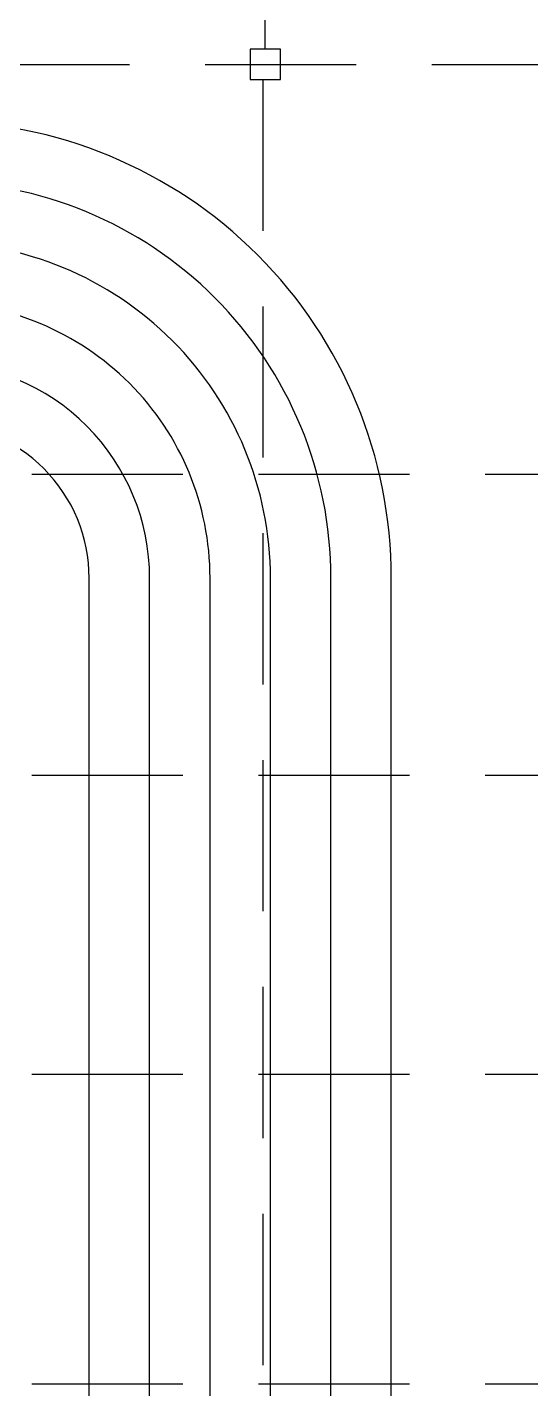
# Model space of a CAD drawing. Header units: millimetres. Extents: x -17017 to 2697, y 1903 to 18260.
# Drawn here: x -16990.57 to -16988.903, y 18223.38 to 18227.881 of the extents above; entities that cross this region are included whole.
import ezdxf

# ---------------------------------------------------------------- set-up
doc = ezdxf.new("R2010")
doc.units = ezdxf.units.MM
doc.linetypes.add('DASHED', pattern=[0.75, 0.5, -0.25])
doc.layers.add('1', color=7, linetype='Continuous')
doc.layers.add('door', color=152, linetype='Continuous')

msp = doc.modelspace()

# ---------------------------------------------------------------- linework, layer by layer
for points in [[(-16996.2129, 18226.0678), (-16996.2129, 18218.9152, 0.414214), (-16994.7025, 18217.4048), (-16990.8748, 18217.4048, 0.414214), (-16989.3645, 18218.9152), (-16989.3645, 18226.0603, 0.414214), (-16990.8748, 18227.5706, 0.414214)], [(-16996.0129, 18226.0678), (-16996.0129, 18218.9152, 0.414214), (-16994.7025, 18217.6048), (-16990.8748, 18217.6048, 0.414214), (-16989.5645, 18218.9152), (-16989.5645, 18226.0603, 0.414214), (-16990.8748, 18227.3706, 0.414214)], [(-16995.8129, 18226.0678), (-16995.8129, 18218.9152, 0.414214), (-16994.7025, 18217.8048), (-16990.8748, 18217.8048, 0.414214), (-16989.7645, 18218.9152), (-16989.7645, 18226.0603, 0.414214), (-16990.8748, 18227.1706, 0.414214)], [(-16995.6129, 18226.0678), (-16995.6129, 18218.9152, 0.414214), (-16994.7025, 18218.0048), (-16990.8748, 18218.0048, 0.414214), (-16989.9645, 18218.9152), (-16989.9645, 18226.0603, 0.414214), (-16990.8748, 18226.9706, 0.414214)], [(-16995.4129, 18226.0678), (-16995.4129, 18218.9152, 0.414214), (-16994.7025, 18218.2048), (-16990.8748, 18218.2048, 0.414214), (-16990.1645, 18218.9152), (-16990.1645, 18226.0603, 0.414214), (-16990.8748, 18226.7706, 0.414214)], [(-16995.2129, 18226.0678), (-16995.2129, 18218.9152, 0.414214), (-16994.7025, 18218.4048), (-16990.8748, 18218.4048, 0.414214), (-16990.3645, 18218.9152), (-16990.3645, 18226.0603, 0.414214), (-16990.8748, 18226.5706, 0.414214)]]:
    msp.add_lwpolyline(points, format="xyb")
at = {"layer": '1'}
msp.add_lwpolyline([(-16989.7316, 18227.8083), (-16989.8316, 18227.8083), (-16989.8316, 18227.7083), (-16989.7316, 18227.7083)], close=True, dxfattribs=at)
at = {"layer": 'door', "linetype": 'DASHED'}
for p, q in [((-16989.7816, 18227.8083), (-16989.7816, 18230.547)), ((-16996.7307, 18227.7583), (-16988.8382, 18227.7583)), ((-16989.7901, 18227.7083), (-16989.7901, 18217.1558)), ((-16999.5544, 18226.4033), (-16986.0172, 18226.4033)), ((-16999.5544, 18225.409), (-16986.0172, 18225.409)), ((-16999.5544, 18224.4204), (-16986.0172, 18224.4204)), ((-16999.5544, 18223.396), (-16986.0172, 18223.396))]:
    msp.add_line(p, q, dxfattribs=at)

doc.saveas('drawing.dxf')
